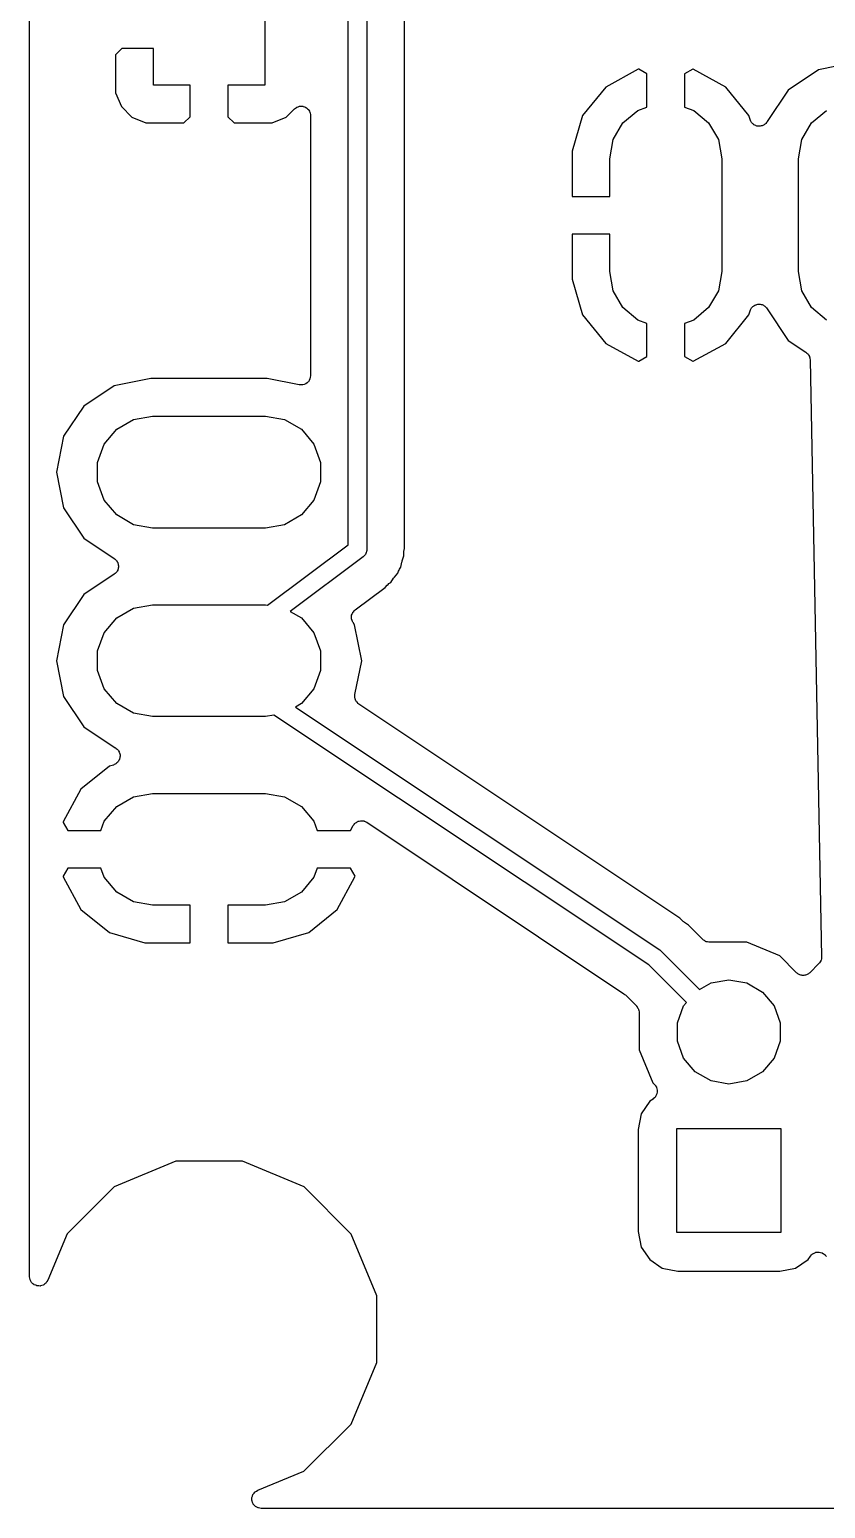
# Model space of a CAD drawing. Extents: x 150.6 to 199.4, y -149.4 to -50.6.
# Drawn here: x 150.58 to 161.3, y -149.42 to -129.5 of the extents above; entities that cross this region are included whole.
import ezdxf

# ---------------------------------------------------------------- set-up
doc = ezdxf.new("R2010")
doc.units = 0
doc.header["$MEASUREMENT"] = 0
doc.layers.add('BLACK', color=7, linetype='CONTINUOUS')

msp = doc.modelspace()

# ---------------------------------------------------------------- linework, layer by layer
at = {"layer": 'Black'}
for p, q in [((150.583, -146.296), (150.583, -53.7032)), ((154.875, -136.438), (154.875, -125.652)), ((155.125, -125.6), (155.125, -136.5)), ((155.633, -136.487), (155.633, -125.613)), ((153.75, -128.75), (153.75, -130.25)), ((151.826, -129.754), (151.742, -129.838)), ((151.742, -129.838), (151.742, -130.351)), ((152.25, -129.754), (151.826, -129.754)), ((152.25, -130.25), (152.25, -129.754)), ((158.78, -130.035), (158.341, -130.274)), ((158.787, -130.034), (158.78, -130.035)), ((158.896, -130.097), (158.787, -130.034)), ((159.513, -130.034), (159.404, -130.097)), ((159.52, -130.035), (159.513, -130.034)), ((159.959, -130.274), (159.52, -130.035)), ((161.208, -130.041), (160.8, -130.314)), ((161.69, -129.945), (161.208, -130.041)), ((152.746, -130.25), (152.25, -130.25)), ((152.746, -130.674), (152.746, -130.25)), ((153.75, -130.25), (153.254, -130.25)), ((153.254, -130.25), (153.254, -130.674)), ((158.896, -130.543), (158.896, -130.097)), ((159.404, -130.097), (159.404, -130.543)), ((151.742, -130.351), (151.819, -130.538)), ((158.341, -130.274), (158.031, -130.657)), ((160.269, -130.657), (159.959, -130.274)), ((160.8, -130.314), (160.517, -130.737)), ((151.819, -130.538), (151.962, -130.681)), ((154.038, -130.681), (154.15, -130.568)), ((154.15, -130.568), (154.164, -130.559)), ((154.164, -130.559), (154.177, -130.548)), ((154.177, -130.548), (154.182, -130.546)), ((154.182, -130.546), (154.186, -130.543)), ((154.186, -130.543), (154.202, -130.539)), ((154.202, -130.539), (154.218, -130.533)), ((154.218, -130.533), (154.224, -130.533)), ((154.224, -130.533), (154.229, -130.532)), ((154.229, -130.532), (154.245, -130.533)), ((154.245, -130.533), (154.262, -130.533)), ((154.262, -130.533), (154.267, -130.535)), ((154.267, -130.535), (154.273, -130.535)), ((154.273, -130.535), (154.288, -130.542)), ((154.288, -130.542), (154.303, -130.548)), ((154.303, -130.548), (154.308, -130.552)), ((154.308, -130.552), (154.313, -130.554)), ((154.313, -130.554), (154.325, -130.566)), ((154.325, -130.566), (154.337, -130.576)), ((154.337, -130.576), (154.34, -130.581)), ((154.34, -130.581), (154.344, -130.585)), ((154.344, -130.585), (154.351, -130.6)), ((154.351, -130.6), (154.359, -130.615)), ((154.359, -130.615), (154.36, -130.62)), ((154.36, -130.62), (154.363, -130.625)), ((154.363, -130.625), (154.364, -130.642)), ((154.364, -130.642), (154.367, -130.658)), ((158.573, -130.756), (158.773, -130.588)), ((158.773, -130.588), (158.896, -130.543)), ((159.404, -130.543), (159.527, -130.588)), ((159.527, -130.588), (159.727, -130.756)), ((161.113, -130.756), (161.313, -130.588)), ((151.962, -130.681), (152.149, -130.758)), ((152.149, -130.758), (152.662, -130.758)), ((152.662, -130.758), (152.746, -130.674)), ((153.254, -130.674), (153.338, -130.758)), ((153.338, -130.758), (153.851, -130.758)), ((153.851, -130.758), (154.038, -130.681)), ((154.367, -130.658), (154.367, -134.16)), ((158.031, -130.657), (157.889, -131.137)), ((158.442, -130.982), (158.573, -130.756)), ((159.727, -130.756), (159.858, -130.982)), ((160.285, -130.711), (160.269, -130.657)), ((160.291, -130.724), (160.285, -130.711)), ((160.296, -130.736), (160.291, -130.724)), ((160.301, -130.743), (160.296, -130.736)), ((160.305, -130.751), (160.301, -130.743)), ((160.315, -130.76), (160.305, -130.751)), ((160.323, -130.771), (160.315, -130.76)), ((160.331, -130.775), (160.323, -130.771)), ((160.337, -130.781), (160.331, -130.775)), ((160.349, -130.787), (160.337, -130.781)), ((160.361, -130.794), (160.349, -130.787)), ((160.369, -130.795), (160.361, -130.794)), ((160.377, -130.799), (160.369, -130.795)), ((160.391, -130.8), (160.377, -130.799)), ((160.404, -130.802), (160.391, -130.8)), ((160.413, -130.801), (160.404, -130.802)), ((160.421, -130.801), (160.413, -130.801)), ((160.434, -130.798), (160.421, -130.801)), ((160.448, -130.796), (160.434, -130.798)), ((160.455, -130.791), (160.448, -130.796)), ((160.464, -130.789), (160.455, -130.791)), ((160.475, -130.781), (160.464, -130.789)), ((160.486, -130.774), (160.475, -130.781)), ((160.492, -130.768), (160.486, -130.774)), ((160.499, -130.763), (160.492, -130.768)), ((160.507, -130.751), (160.499, -130.763)), ((160.516, -130.741), (160.507, -130.751)), ((160.517, -130.737), (160.516, -130.741)), ((160.982, -130.982), (161.113, -130.756)), ((158.397, -131.24), (158.442, -130.982)), ((159.858, -130.982), (159.903, -131.24)), ((160.937, -131.24), (160.982, -130.982)), ((157.889, -131.137), (157.889, -131.746)), ((158.397, -131.746), (158.397, -131.24)), ((159.903, -131.24), (159.903, -132.76)), ((160.937, -132.76), (160.937, -131.24)), ((157.889, -131.746), (158.397, -131.746)), ((157.889, -132.254), (157.889, -132.863)), ((158.397, -132.254), (157.889, -132.254)), ((158.397, -132.76), (158.397, -132.254)), ((158.442, -133.018), (158.397, -132.76)), ((159.903, -132.76), (159.858, -133.018)), ((160.982, -133.018), (160.937, -132.76)), ((157.889, -132.863), (158.031, -133.343)), ((158.573, -133.244), (158.442, -133.018)), ((159.858, -133.018), (159.727, -133.244)), ((161.113, -133.244), (160.982, -133.018)), ((158.773, -133.412), (158.573, -133.244)), ((159.727, -133.244), (159.527, -133.412)), ((160.305, -133.249), (160.315, -133.24)), ((160.315, -133.24), (160.323, -133.229)), ((160.323, -133.229), (160.331, -133.225)), ((160.331, -133.225), (160.337, -133.219)), ((160.337, -133.219), (160.349, -133.213)), ((160.349, -133.213), (160.361, -133.206)), ((160.361, -133.206), (160.369, -133.205)), ((160.369, -133.205), (160.377, -133.201)), ((160.377, -133.201), (160.391, -133.2)), ((160.391, -133.2), (160.404, -133.198)), ((160.404, -133.198), (160.413, -133.199)), ((160.413, -133.199), (160.421, -133.199)), ((160.421, -133.199), (160.434, -133.202)), ((160.434, -133.202), (160.448, -133.204)), ((160.448, -133.204), (160.455, -133.209)), ((160.455, -133.209), (160.464, -133.211)), ((160.464, -133.211), (160.475, -133.219)), ((160.475, -133.219), (160.486, -133.226)), ((160.486, -133.226), (160.492, -133.232)), ((160.492, -133.232), (160.499, -133.237)), ((160.499, -133.237), (160.507, -133.249)), ((161.313, -133.412), (161.113, -133.244)), ((158.031, -133.343), (158.341, -133.726)), ((158.896, -133.457), (158.773, -133.412)), ((159.527, -133.412), (159.404, -133.457)), ((159.959, -133.726), (160.269, -133.343)), ((160.269, -133.343), (160.285, -133.289)), ((160.285, -133.289), (160.291, -133.276)), ((160.291, -133.276), (160.296, -133.264)), ((160.296, -133.264), (160.301, -133.257)), ((160.301, -133.257), (160.305, -133.249)), ((160.507, -133.249), (160.516, -133.259)), ((160.516, -133.259), (160.517, -133.263)), ((160.517, -133.263), (160.8, -133.686)), ((158.896, -133.903), (158.896, -133.457)), ((159.404, -133.457), (159.404, -133.903)), ((158.341, -133.726), (158.78, -133.965)), ((159.52, -133.965), (159.959, -133.726)), ((160.8, -133.686), (161.038, -133.845)), ((158.78, -133.965), (158.787, -133.966)), ((158.787, -133.966), (158.896, -133.903)), ((159.404, -133.903), (159.513, -133.966)), ((159.513, -133.966), (159.52, -133.965)), ((161.038, -133.845), (161.05, -133.857)), ((161.05, -133.857), (161.063, -133.867)), ((161.063, -133.867), (161.066, -133.872)), ((161.066, -133.872), (161.07, -133.876)), ((161.07, -133.876), (161.077, -133.891)), ((161.077, -133.891), (161.086, -133.905)), ((161.086, -133.905), (161.087, -133.911)), ((161.087, -133.911), (161.089, -133.915)), ((161.089, -133.915), (161.091, -133.932)), ((161.091, -133.932), (161.094, -133.948)), ((161.094, -133.948), (161.249, -141.987)), ((152.216, -134.199), (151.722, -134.297)), ((153.784, -134.199), (152.216, -134.199)), ((154.215, -134.285), (153.784, -134.199)), ((154.348, -134.224), (154.337, -134.242)), ((154.358, -134.206), (154.348, -134.224)), ((154.359, -134.205), (154.358, -134.206)), ((154.363, -134.183), (154.359, -134.204)), ((154.359, -134.204), (154.359, -134.205)), ((154.367, -134.163), (154.363, -134.183)), ((154.367, -134.16), (154.367, -134.162)), ((154.367, -134.162), (154.367, -134.163)), ((151.722, -134.297), (151.314, -134.57)), ((154.217, -134.285), (154.215, -134.285)), ((154.218, -134.285), (154.217, -134.285)), ((154.239, -134.285), (154.218, -134.285)), ((154.259, -134.286), (154.239, -134.285)), ((154.261, -134.285), (154.259, -134.286)), ((154.262, -134.285), (154.261, -134.285)), ((154.281, -134.278), (154.262, -134.285)), ((154.301, -134.271), (154.281, -134.278)), ((154.302, -134.271), (154.301, -134.271)), ((154.303, -134.27), (154.302, -134.271)), ((154.319, -134.257), (154.303, -134.27)), ((154.335, -134.244), (154.319, -134.257)), ((154.336, -134.243), (154.335, -134.244)), ((154.337, -134.242), (154.336, -134.243)), ((151.314, -134.57), (151.041, -134.978)), ((151.756, -134.883), (151.982, -134.752)), ((151.982, -134.752), (152.24, -134.707)), ((152.24, -134.707), (153.76, -134.707)), ((153.76, -134.707), (154.018, -134.752)), ((154.018, -134.752), (154.244, -134.883)), ((151.041, -134.978), (150.945, -135.46)), ((151.588, -135.083), (151.756, -134.883)), ((154.244, -134.883), (154.412, -135.083)), ((151.498, -135.329), (151.588, -135.083)), ((154.412, -135.083), (154.502, -135.329)), ((151.498, -135.591), (151.498, -135.329)), ((154.502, -135.329), (154.502, -135.591)), ((150.945, -135.46), (151.041, -135.942)), ((151.588, -135.837), (151.498, -135.591)), ((154.502, -135.591), (154.412, -135.837)), ((151.041, -135.942), (151.314, -136.35)), ((151.756, -136.037), (151.588, -135.837)), ((154.412, -135.837), (154.244, -136.037)), ((151.982, -136.168), (151.756, -136.037)), ((152.24, -136.213), (151.982, -136.168)), ((153.76, -136.213), (152.24, -136.213)), ((154.018, -136.168), (153.76, -136.213)), ((154.244, -136.037), (154.018, -136.168)), ((151.314, -136.35), (151.724, -136.624)), ((151.724, -136.624), (151.734, -136.634)), ((153.789, -137.252), (154.875, -136.438)), ((155.075, -136.6), (154.094, -137.336)), ((155.085, -136.59), (155.075, -136.6)), ((155.096, -136.58), (155.085, -136.59)), ((155.1, -136.574), (155.096, -136.58)), ((155.105, -136.568), (155.1, -136.574)), ((155.11, -136.555), (155.105, -136.568)), ((155.117, -136.543), (155.11, -136.555)), ((155.119, -136.535), (155.117, -136.543)), ((155.122, -136.528), (155.119, -136.535)), ((155.123, -136.514), (155.122, -136.528)), ((155.125, -136.5), (155.123, -136.514)), ((155.601, -136.655), (155.624, -136.589)), ((155.623, -136.56), (155.624, -136.544)), ((155.624, -136.589), (155.623, -136.56)), ((155.624, -136.544), (155.625, -136.528)), ((155.625, -136.528), (155.633, -136.487)), ((151.734, -136.826), (151.724, -136.836)), ((151.734, -136.634), (151.746, -136.642)), ((151.746, -136.818), (151.734, -136.826)), ((151.746, -136.642), (151.75, -136.649)), ((151.75, -136.811), (151.746, -136.818)), ((151.75, -136.649), (151.756, -136.655)), ((151.756, -136.805), (151.75, -136.811)), ((151.756, -136.655), (151.762, -136.667)), ((151.762, -136.793), (151.756, -136.805)), ((151.762, -136.667), (151.77, -136.679)), ((151.77, -136.781), (151.762, -136.793)), ((151.77, -136.679), (151.772, -136.687)), ((151.772, -136.773), (151.77, -136.781)), ((151.772, -136.687), (151.776, -136.694)), ((151.776, -136.766), (151.772, -136.773)), ((151.776, -136.694), (151.777, -136.708)), ((151.777, -136.752), (151.776, -136.766)), ((151.777, -136.708), (151.781, -136.722)), ((151.781, -136.738), (151.777, -136.752)), ((151.781, -136.722), (151.78, -136.73)), ((151.78, -136.73), (151.781, -136.738)), ((155.496, -136.873), (155.543, -136.821)), ((155.543, -136.821), (155.552, -136.794)), ((155.552, -136.794), (155.56, -136.78)), ((155.56, -136.78), (155.566, -136.765)), ((155.566, -136.765), (155.583, -136.741)), ((155.583, -136.741), (155.596, -136.673)), ((155.596, -136.673), (155.599, -136.664)), ((155.599, -136.664), (155.601, -136.655)), ((151.724, -136.836), (151.314, -137.11)), ((154.968, -137.315), (155.37, -137.014)), ((155.37, -137.014), (155.398, -136.983)), ((155.398, -136.983), (155.41, -136.973)), ((155.41, -136.973), (155.422, -136.962)), ((155.422, -136.962), (155.446, -136.946)), ((155.446, -136.946), (155.485, -136.888)), ((155.485, -136.888), (155.491, -136.881)), ((155.491, -136.881), (155.496, -136.873)), ((151.314, -137.11), (151.041, -137.518)), ((151.588, -137.623), (151.756, -137.423)), ((151.756, -137.423), (151.982, -137.292)), ((151.982, -137.292), (152.24, -137.247)), ((152.24, -137.247), (153.76, -137.247)), ((153.76, -137.247), (153.789, -137.252)), ((154.094, -137.336), (154.244, -137.423)), ((154.244, -137.423), (154.412, -137.623)), ((154.918, -137.403), (154.92, -137.396)), ((154.919, -137.418), (154.918, -137.403)), ((154.918, -137.432), (154.919, -137.418)), ((154.92, -137.388), (154.926, -137.375)), ((154.92, -137.396), (154.92, -137.388)), ((154.926, -137.375), (154.93, -137.361)), ((154.93, -137.361), (154.935, -137.355)), ((154.935, -137.355), (154.938, -137.347)), ((154.938, -137.347), (154.948, -137.337)), ((154.948, -137.337), (154.956, -137.325)), ((154.956, -137.325), (154.963, -137.321)), ((154.963, -137.321), (154.968, -137.315)), ((151.041, -137.518), (150.945, -138)), ((151.498, -137.869), (151.588, -137.623)), ((154.412, -137.623), (154.502, -137.869)), ((154.92, -137.439), (154.918, -137.432)), ((154.921, -137.447), (154.92, -137.439)), ((154.927, -137.46), (154.921, -137.447)), ((154.931, -137.474), (154.927, -137.46)), ((154.935, -137.48), (154.931, -137.474)), ((154.939, -137.487), (154.935, -137.48)), ((154.959, -137.518), (154.939, -137.487)), ((155.055, -138), (154.959, -137.518)), ((150.945, -138), (151.041, -138.482)), ((151.498, -138.131), (151.498, -137.869)), ((154.502, -137.869), (154.502, -138.131)), ((154.965, -138.455), (155.055, -138)), ((151.588, -138.377), (151.498, -138.131)), ((154.502, -138.131), (154.412, -138.377)), ((151.756, -138.577), (151.588, -138.377)), ((154.412, -138.377), (154.244, -138.577)), ((151.041, -138.482), (151.314, -138.89)), ((151.982, -138.708), (151.756, -138.577)), ((154.244, -138.577), (154.162, -138.624)), ((154.962, -138.471), (154.964, -138.463)), ((154.964, -138.485), (154.962, -138.471)), ((154.964, -138.463), (154.965, -138.455)), ((154.964, -138.499), (154.964, -138.485)), ((154.966, -138.507), (154.964, -138.499)), ((154.967, -138.515), (154.966, -138.507)), ((154.973, -138.527), (154.967, -138.515)), ((154.978, -138.54), (154.973, -138.527)), ((154.983, -138.547), (154.978, -138.54)), ((154.987, -138.555), (154.983, -138.547)), ((154.997, -138.564), (154.987, -138.555)), ((155.005, -138.575), (154.997, -138.564)), ((155.013, -138.579), (155.005, -138.575)), ((155.019, -138.585), (155.013, -138.579)), ((159.341, -141.466), (155.019, -138.585)), ((152.24, -138.753), (151.982, -138.708)), ((153.76, -138.753), (152.24, -138.753)), ((153.874, -138.733), (153.76, -138.753)), ((158.92, -142.097), (153.874, -138.733)), ((154.162, -138.624), (159.069, -141.896)), ((151.314, -138.89), (151.737, -139.173)), ((151.737, -139.173), (151.741, -139.174)), ((151.741, -139.174), (151.751, -139.183)), ((151.751, -139.183), (151.763, -139.191)), ((151.763, -139.191), (151.768, -139.198)), ((151.768, -139.198), (151.774, -139.204)), ((151.774, -139.204), (151.781, -139.215)), ((151.781, -139.215), (151.789, -139.226)), ((151.711, -139.405), (151.657, -139.421)), ((151.724, -139.399), (151.711, -139.405)), ((151.736, -139.394), (151.724, -139.399)), ((151.743, -139.389), (151.736, -139.394)), ((151.751, -139.385), (151.743, -139.389)), ((151.76, -139.375), (151.751, -139.385)), ((151.771, -139.367), (151.76, -139.375)), ((151.775, -139.359), (151.771, -139.367)), ((151.781, -139.353), (151.775, -139.359)), ((151.787, -139.341), (151.781, -139.353)), ((151.794, -139.329), (151.787, -139.341)), ((151.789, -139.226), (151.791, -139.235)), ((151.791, -139.235), (151.796, -139.242)), ((151.795, -139.321), (151.794, -139.329)), ((151.799, -139.313), (151.795, -139.321)), ((151.796, -139.242), (151.798, -139.256)), ((151.798, -139.256), (151.801, -139.269)), ((151.8, -139.299), (151.799, -139.313)), ((151.802, -139.286), (151.8, -139.299)), ((151.801, -139.269), (151.801, -139.277)), ((151.801, -139.277), (151.802, -139.286)), ((151.657, -139.421), (151.274, -139.731)), ((151.274, -139.731), (151.035, -140.17)), ((151.982, -139.832), (152.24, -139.787)), ((152.24, -139.787), (153.76, -139.787)), ((153.76, -139.787), (154.018, -139.832)), ((151.588, -140.163), (151.756, -139.963)), ((151.756, -139.963), (151.982, -139.832)), ((154.018, -139.832), (154.244, -139.963)), ((154.244, -139.963), (154.412, -140.163)), ((151.035, -140.17), (151.034, -140.177)), ((151.034, -140.177), (151.097, -140.286)), ((151.543, -140.286), (151.588, -140.163)), ((154.412, -140.163), (154.457, -140.286)), ((154.942, -140.219), (154.952, -140.207)), ((154.952, -140.207), (154.96, -140.194)), ((154.96, -140.194), (154.966, -140.19)), ((154.966, -140.19), (154.97, -140.185)), ((154.97, -140.185), (154.984, -140.177)), ((154.984, -140.177), (154.996, -140.168)), ((154.996, -140.168), (155.002, -140.166)), ((155.002, -140.166), (155.008, -140.162)), ((155.008, -140.162), (155.023, -140.16)), ((155.023, -140.16), (155.038, -140.155)), ((155.038, -140.155), (155.045, -140.156)), ((155.045, -140.156), (155.052, -140.155)), ((155.052, -140.155), (155.067, -140.157)), ((155.067, -140.157), (155.082, -140.158)), ((155.082, -140.158), (155.088, -140.161)), ((155.088, -140.161), (155.095, -140.162)), ((155.095, -140.162), (155.109, -140.17)), ((155.109, -140.17), (155.123, -140.176)), ((155.123, -140.176), (158.586, -142.485)), ((151.097, -140.286), (151.543, -140.286)), ((154.457, -140.286), (154.903, -140.286)), ((154.903, -140.286), (154.942, -140.219)), ((151.097, -140.794), (151.034, -140.903)), ((151.543, -140.794), (151.097, -140.794)), ((151.588, -140.917), (151.543, -140.794)), ((154.457, -140.794), (154.412, -140.917)), ((154.903, -140.794), (154.457, -140.794)), ((154.966, -140.903), (154.903, -140.794)), ((151.034, -140.903), (151.035, -140.91)), ((151.035, -140.91), (151.274, -141.349)), ((151.756, -141.117), (151.588, -140.917)), ((154.412, -140.917), (154.244, -141.117)), ((154.726, -141.349), (154.965, -140.91)), ((154.965, -140.91), (154.966, -140.903)), ((151.982, -141.248), (151.756, -141.117)), ((154.244, -141.117), (154.018, -141.248)), ((151.274, -141.349), (151.657, -141.659)), ((152.24, -141.293), (151.982, -141.248)), ((152.746, -141.293), (152.24, -141.293)), ((152.746, -141.801), (152.746, -141.293)), ((153.76, -141.293), (153.254, -141.293)), ((153.254, -141.293), (153.254, -141.801)), ((154.018, -141.248), (153.76, -141.293)), ((154.343, -141.659), (154.726, -141.349)), ((159.385, -141.511), (159.341, -141.466)), ((159.395, -141.518), (159.385, -141.511)), ((159.404, -141.526), (159.395, -141.518)), ((159.456, -141.561), (159.404, -141.526)), ((159.65, -141.755), (159.456, -141.561)), ((151.657, -141.659), (152.137, -141.801)), ((152.137, -141.801), (152.746, -141.801)), ((153.254, -141.801), (153.863, -141.801)), ((153.863, -141.801), (154.343, -141.659)), ((159.654, -141.758), (159.65, -141.755)), ((159.658, -141.762), (159.654, -141.758)), ((159.672, -141.77), (159.658, -141.762)), ((159.686, -141.78), (159.672, -141.77)), ((159.691, -141.781), (159.686, -141.78)), ((159.696, -141.784), (159.691, -141.781)), ((159.712, -141.787), (159.696, -141.784)), ((159.729, -141.791), (159.712, -141.787)), ((159.734, -141.791), (159.729, -141.791)), ((159.739, -141.792), (159.734, -141.791)), ((160.241, -141.792), (159.739, -141.792)), ((160.685, -141.977), (160.241, -141.792)), ((159.069, -141.896), (159.078, -141.905)), ((159.078, -141.905), (159.088, -141.912)), ((159.088, -141.912), (159.605, -142.429)), ((160.91, -142.202), (160.685, -141.977)), ((161.249, -142.001), (161.245, -142.016)), ((161.249, -141.987), (161.248, -141.994)), ((161.248, -141.994), (161.249, -142.001)), ((159.428, -142.605), (158.92, -142.097)), ((160.919, -142.208), (160.91, -142.202)), ((161.09, -142.202), (161.081, -142.208)), ((161.212, -142.08), (161.09, -142.202)), ((161.216, -142.074), (161.212, -142.08)), ((161.221, -142.07), (161.216, -142.074)), ((161.229, -142.056), (161.221, -142.07)), ((161.237, -142.044), (161.229, -142.056)), ((161.239, -142.037), (161.237, -142.044)), ((161.242, -142.031), (161.239, -142.037)), ((161.245, -142.016), (161.242, -142.031)), ((159.605, -142.429), (159.76, -142.34)), ((159.76, -142.34), (160, -142.297)), ((160, -142.297), (160.24, -142.34)), ((160.24, -142.34), (160.452, -142.462)), ((160.927, -142.216), (160.919, -142.208)), ((160.937, -142.221), (160.927, -142.216)), ((160.946, -142.227), (160.937, -142.221)), ((160.957, -142.23), (160.946, -142.227)), ((160.967, -142.235), (160.957, -142.23)), ((160.978, -142.236), (160.967, -142.235)), ((160.989, -142.239), (160.978, -142.236)), ((161, -142.238), (160.989, -142.239)), ((161.011, -142.239), (161, -142.238)), ((161.022, -142.236), (161.011, -142.239)), ((161.033, -142.235), (161.022, -142.236)), ((161.043, -142.23), (161.033, -142.235)), ((161.053, -142.227), (161.043, -142.23)), ((161.063, -142.221), (161.053, -142.227)), ((161.073, -142.216), (161.063, -142.221)), ((161.081, -142.208), (161.073, -142.216)), ((158.586, -142.485), (158.595, -142.494)), ((158.595, -142.494), (158.606, -142.501)), ((158.606, -142.501), (158.755, -142.65)), ((159.391, -142.649), (159.428, -142.605)), ((160.452, -142.462), (160.609, -142.649)), ((158.755, -142.65), (158.758, -142.655)), ((158.758, -142.655), (158.763, -142.658)), ((158.763, -142.658), (158.771, -142.673)), ((158.771, -142.673), (158.78, -142.686)), ((158.78, -142.686), (158.782, -142.692)), ((158.782, -142.692), (158.785, -142.697)), ((158.785, -142.697), (158.787, -142.713)), ((158.787, -142.713), (158.792, -142.729)), ((158.792, -142.729), (158.791, -142.735)), ((158.791, -142.735), (158.792, -142.74)), ((158.792, -142.74), (158.792, -143.239)), ((159.308, -142.878), (159.391, -142.649)), ((160.609, -142.649), (160.692, -142.878)), ((159.308, -143.122), (159.308, -142.878)), ((160.692, -142.878), (160.692, -143.122)), ((159.391, -143.351), (159.308, -143.122)), ((160.692, -143.122), (160.609, -143.351)), ((158.792, -143.239), (158.975, -143.683)), ((159.548, -143.538), (159.391, -143.351)), ((160.609, -143.351), (160.452, -143.538)), ((159.76, -143.66), (159.548, -143.538)), ((160.452, -143.538), (160.24, -143.66)), ((158.975, -143.683), (158.999, -143.707)), ((158.999, -143.707), (159, -143.709)), ((159, -143.709), (159.001, -143.709)), ((159.001, -143.709), (159.013, -143.727)), ((159.013, -143.727), (159.025, -143.744)), ((159.025, -143.744), (159.025, -143.745)), ((159.025, -143.745), (159.026, -143.746)), ((159.026, -143.746), (159.031, -143.766)), ((159.031, -143.766), (159.036, -143.786)), ((159.036, -143.789), (159.034, -143.81)), ((159.036, -143.786), (159.036, -143.788)), ((159.036, -143.788), (159.036, -143.789)), ((160, -143.703), (159.76, -143.66)), ((160.24, -143.66), (160, -143.703)), ((158.934, -143.934), (158.821, -144.102)), ((158.98, -143.903), (158.934, -143.934)), ((158.981, -143.902), (158.98, -143.903)), ((158.982, -143.901), (158.981, -143.902)), ((158.997, -143.887), (158.982, -143.901)), ((159.012, -143.872), (158.997, -143.887)), ((159.013, -143.871), (159.012, -143.872)), ((159.022, -143.851), (159.013, -143.87)), ((159.013, -143.87), (159.013, -143.871)), ((159.031, -143.833), (159.022, -143.851)), ((159.032, -143.831), (159.031, -143.833)), ((159.034, -143.81), (159.032, -143.83)), ((159.032, -143.83), (159.032, -143.831)), ((158.821, -144.102), (158.78, -144.313)), ((158.78, -144.313), (158.78, -145.687)), ((159.3, -145.7), (159.3, -144.3)), ((159.3, -144.3), (160.7, -144.3)), ((160.7, -144.3), (160.7, -145.7)), ((152.553, -144.742), (151.723, -145.085)), ((153.451, -144.742), (152.553, -144.742)), ((154.281, -145.087), (153.451, -144.742)), ((151.723, -145.085), (151.087, -145.719)), ((154.915, -145.723), (154.281, -145.087)), ((151.087, -145.719), (150.827, -146.344)), ((155.258, -146.553), (154.915, -145.723)), ((158.78, -145.687), (158.821, -145.898)), ((160.7, -145.7), (159.3, -145.7)), ((158.821, -145.898), (158.934, -146.066)), ((161.113, -146.003), (161.127, -145.988)), ((161.127, -145.988), (161.129, -145.988)), ((161.129, -145.988), (161.13, -145.987)), ((161.13, -145.987), (161.149, -145.978)), ((161.149, -145.978), (161.167, -145.969)), ((161.167, -145.969), (161.168, -145.969)), ((161.168, -145.969), (161.17, -145.968)), ((161.17, -145.968), (161.19, -145.966)), ((161.19, -145.966), (161.211, -145.964)), ((161.211, -145.964), (161.212, -145.964)), ((161.212, -145.964), (161.214, -145.964)), ((161.214, -145.964), (161.234, -145.97)), ((161.234, -145.97), (161.254, -145.975)), ((161.254, -145.975), (161.255, -145.975)), ((161.255, -145.975), (161.256, -145.976)), ((161.256, -145.976), (161.273, -145.988)), ((161.273, -145.988), (161.29, -145.999)), ((158.934, -146.066), (159.102, -146.179)), ((159.102, -146.179), (159.313, -146.22)), ((160.687, -146.22), (160.898, -146.179)), ((160.898, -146.179), (161.066, -146.066)), ((161.066, -146.066), (161.097, -146.02)), ((161.097, -146.02), (161.098, -146.019)), ((161.098, -146.019), (161.099, -146.018)), ((161.099, -146.018), (161.113, -146.003)), ((161.29, -145.999), (161.291, -146)), ((161.291, -146), (161.292, -146.001)), ((161.292, -146.001), (161.315, -146.023)), ((150.586, -146.315), (150.583, -146.296)), ((150.589, -146.334), (150.586, -146.315)), ((150.59, -146.336), (150.589, -146.334)), ((150.591, -146.339), (150.59, -146.336)), ((150.6, -146.356), (150.591, -146.339)), ((150.609, -146.373), (150.6, -146.356)), ((150.611, -146.375), (150.609, -146.373)), ((150.613, -146.377), (150.611, -146.375)), ((150.627, -146.39), (150.613, -146.377)), ((150.804, -146.382), (150.788, -146.393)), ((150.805, -146.379), (150.804, -146.382)), ((150.807, -146.377), (150.805, -146.379)), ((150.817, -146.361), (150.807, -146.377)), ((150.827, -146.344), (150.817, -146.361)), ((159.313, -146.22), (160.687, -146.22)), ((150.642, -146.403), (150.627, -146.39)), ((150.644, -146.404), (150.642, -146.403)), ((150.647, -146.406), (150.644, -146.404)), ((150.665, -146.412), (150.647, -146.406)), ((150.682, -146.42), (150.665, -146.412)), ((150.685, -146.42), (150.682, -146.42)), ((150.688, -146.421), (150.685, -146.42)), ((150.707, -146.421), (150.688, -146.421)), ((150.726, -146.422), (150.707, -146.421)), ((150.729, -146.421), (150.726, -146.422)), ((150.732, -146.421), (150.729, -146.421)), ((150.75, -146.414), (150.732, -146.421)), ((150.769, -146.408), (150.75, -146.414)), ((150.771, -146.407), (150.769, -146.408)), ((150.773, -146.406), (150.771, -146.407)), ((150.788, -146.393), (150.773, -146.406)), ((155.258, -147.451), (155.258, -146.553)), ((154.913, -148.281), (155.258, -147.451)), ((154.277, -148.915), (154.913, -148.281)), ((153.655, -149.173), (154.277, -148.915)), ((153.638, -149.183), (153.655, -149.173)), ((153.577, -149.273), (153.578, -149.271)), ((153.578, -149.293), (153.577, -149.273)), ((153.578, -149.268), (153.585, -149.25)), ((153.578, -149.271), (153.578, -149.268)), ((153.578, -149.312), (153.578, -149.293)), ((153.579, -149.315), (153.578, -149.312)), ((153.579, -149.317), (153.579, -149.315)), ((153.587, -149.335), (153.579, -149.317)), ((153.585, -149.25), (153.591, -149.231)), ((153.593, -149.353), (153.587, -149.335)), ((153.591, -149.231), (153.592, -149.229)), ((153.592, -149.229), (153.593, -149.226)), ((153.593, -149.226), (153.606, -149.212)), ((153.595, -149.356), (153.593, -149.353)), ((153.596, -149.358), (153.595, -149.356)), ((153.609, -149.372), (153.596, -149.358)), ((153.606, -149.212), (153.618, -149.196)), ((153.622, -149.387), (153.609, -149.372)), ((153.618, -149.196), (153.62, -149.195)), ((153.62, -149.195), (153.622, -149.193)), ((153.622, -149.193), (153.638, -149.183)), ((153.624, -149.389), (153.622, -149.387)), ((153.626, -149.391), (153.624, -149.389)), ((153.643, -149.4), (153.626, -149.391)), ((153.66, -149.409), (153.643, -149.4)), ((153.663, -149.41), (153.66, -149.409)), ((153.665, -149.411), (153.663, -149.41)), ((153.684, -149.414), (153.665, -149.411)), ((153.703, -149.417), (153.684, -149.414)), ((196.296, -149.417), (153.703, -149.417))]:
    msp.add_line(p, q, dxfattribs=at)

doc.saveas('drawing.dxf')
